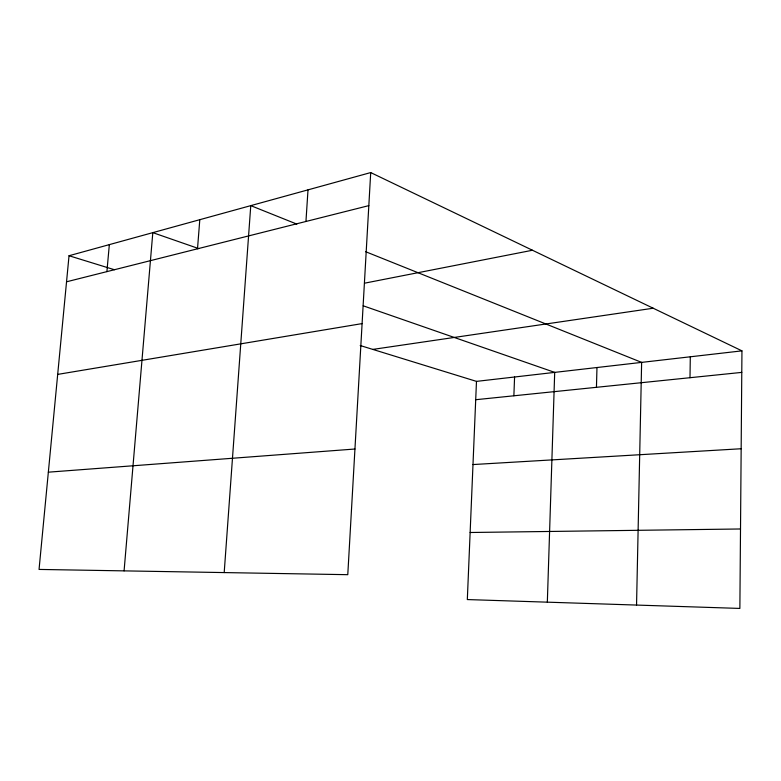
<?xml version="1.0" encoding="UTF-8"?>
<svg xmlns="http://www.w3.org/2000/svg" width="781" height="781" viewBox="0 0 781 781"><rect width="100%" height="100%" fill="white"/><g stroke="black" fill="none" stroke-linecap="round" stroke-linejoin="round"><path stroke-width="1.17" d="M370.711 172.572L347.779 574.679L39.05 569.427L69.031 255.738L370.711 172.572L741.95 350.854L739.871 608.428L467.321 599.564L476.478 381.382L360.207 345.524M689.994 377.711L690.306 356.79M636.544 605.07L641.631 362.384L365.693 251.726M596.45 387.317L596.977 367.519M547.335 602.171L554.695 372.381L363.224 305.81M513.878 395.791L514.581 376.998M305.947 221.462L308.007 189.851M224.196 572.58L250.769 205.637L296.809 224.098M197.505 248.788L199.799 219.686M124.081 570.872L152.812 232.64L198.784 248.622M106.899 271.622L109.34 244.619M66.541 281.795L368.827 205.628M364.815 283.132L532.457 250.252M57.687 374.402L362.101 323.598M372.801 349.41L653.199 308.231M476.478 381.382L741.95 350.854M475.707 399.716L741.774 372.391M48.344 472.173L354.945 449.016M472.993 464.558L741.159 448.743M470.133 532.496L740.505 528.981M69.031 255.738L114.407 269.728"/></g></svg>
